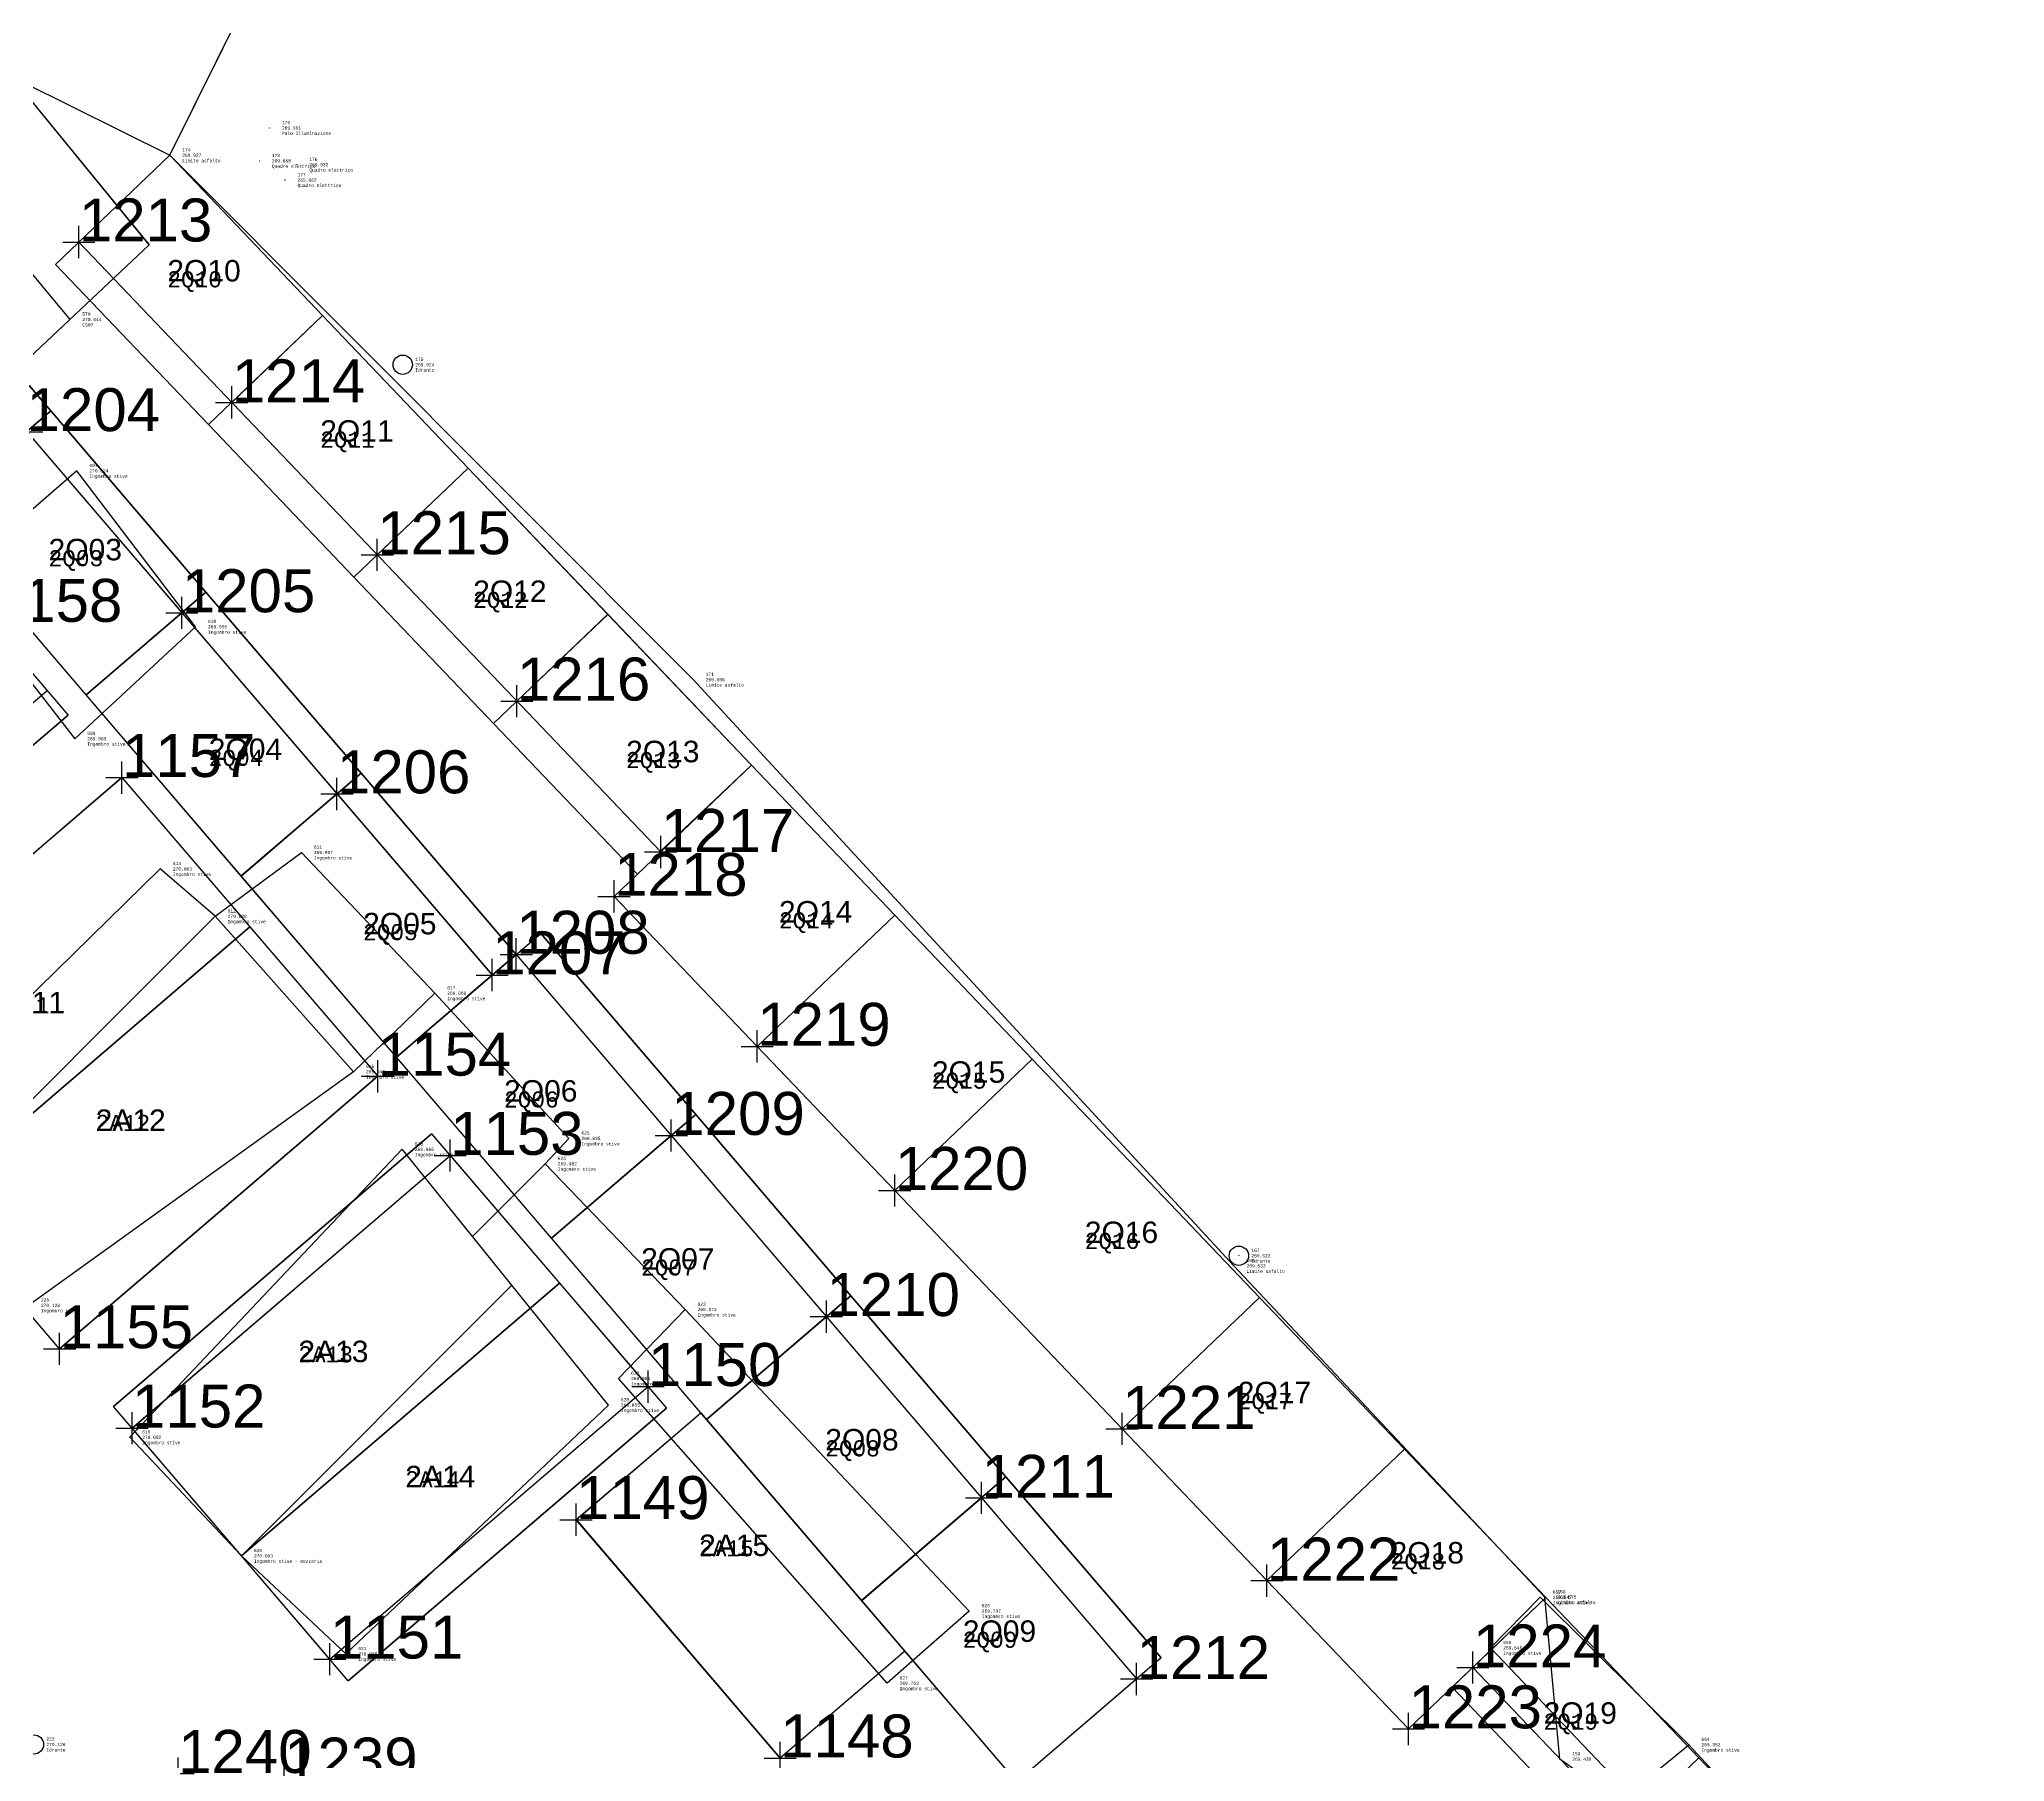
# Model space of a CAD drawing. Extents: x -1000 to 923337, y -63322 to 323191.
# Drawn here: x 327969 to 388970, y 30757 to 84191 of the extents above; entities that cross this region are included whole.
import ezdxf
from ezdxf.enums import TextEntityAlignment as Align

# ---------------------------------------------------------------- set-up
doc = ezdxf.new("R2010")
doc.units = 0
doc.header["$PDMODE"] = 35
doc.header["$PDSIZE"] = 1
for name, color, linetype in [('punti tracciati', 7, 'Continuous'), ('WF nome aree GPS', 7, 'Continuous'), ('WF nuovi punti', 6, 'Continuous'), ('WF_ingombro_stive_2', 1, 'Continuous'), ('WF_lato_di_accesso', 40, 'Continuous'), ('WF_nome_aree_GPS', 7, 'Continuous'), ('WF_tracciatura', 30, 'Continuous')]:
    doc.layers.add(name, color=color, linetype=linetype)
for name, color, linetype, lineweight in [('WF ingombro stive 2', 1, 'Continuous', 30), ('WF lato di accesso', 40, 'Continuous', 30), ('WF piazzole', 6, 'Continuous', 30), ('WF tracciatura', 30, 'Continuous', 30)]:
    doc.layers.add(name, color=color, linetype=linetype, lineweight=lineweight)
doc.styles.add('FONTSTYLE_1', font='arial.ttf', dxfattribs={"height": 0.2})
doc.styles.add('FONTSTYLE_2', font='arial.ttf', dxfattribs={"height": 0.2})
doc.styles.get("Standard").update_dxf_attribs({"font": 'consola.ttf', "height": 500})

# ---------------------------------------------------------------- blocks, each defined once
blk = doc.blocks.new('rilievo 2')
at = {"color": 8}
for p, q in [((419536, -512303, -1951), (401659, -490472, -1933)), ((415097, -516482, -1944), (419536, -512303, -1951))]:
    blk.add_line(p, q, dxfattribs=at)
for points in [[(408367, -589089, -2210), (438006, -587763, -2348), (450817, -582890, -2520), (462675, -576278, -2454), (477131, -569186, -2633), (463320, -559281, -2554), (462858, -554252, -2417), (453210, -543978, -2458), (436425, -525791, -2385), (420179, -509524, -2064), (431791, -486142, -2181), (437562, -474517, -1956), (432131, -471235, -1903), (421510, -463664, -1858), (415096, -459635, -1816)], [(421587, -533133, -1983), (424264, -531154, -2085), (428403, -535519, -2122), (425881, -537955, -2046)], [(421587, -533133, -1983), (425881, -537955, -2046), (415793, -545205, -1872), (412792, -541920, -1829)], [(428403, -535519, -2122), (432567, -540025, -2096), (431834, -540810, -2010), (429576, -543068, -2063)], [(418937, -549298, -1909), (422403, -552975, -1899), (425641, -556017, -1906), (433792, -548296, -2137), (427396, -540363, -2025), (418937, -549298, -1909)], [(434108, -547473, -2086), (436173, -545333, -2119), (431834, -540810, -2010)], [(422403, -552975, -1899), (430797, -544581, -2085)], [(436173, -545333, -2119), (444994, -554686, -2254), (442445, -556926, -2228), (434108, -547473, -2086)], [(465473, -560350, -2460), (467330, -558833, -2639), (471465, -563309, -2444), (469510, -564992, -2454), (465473, -560350, -2460)]]:
    blk.add_polyline3d(points, dxfattribs=at)
at = {"color": 1}
blk.add_polyline3d([(403726, -502818, -1908), (405753, -500982, -1940), (417077, -514618, -1947), (415097, -516482, -1944)], close=True, dxfattribs=at)
at = {"color": 8}
for points in [[(417296, -519313, -1967), (413393, -522691, -1941), (417231, -527624, -1998), (420978, -524152, -2036)], [(411241, -540125, -1890), (412792, -541920, -1829), (421587, -533133, -1983), (419887, -531663, -1989)], [(461177, -555831, -2445), (465473, -560350, -2460), (467330, -558833, -2639), (462716, -554261, -2444)]]:
    blk.add_polyline3d(points, close=True, dxfattribs=at)
at = {"color": 1}
for centre in [(427411, -516021, -2067), (453362, -543663, -2469), (415962, -558827, -1865)]:
    blk.add_circle(centre, 300, dxfattribs=at)
at = {"color": 8}
for p in [(423273, -508677, -2031), (420179, -509524, -2064), (422959, -509696, -2133), (424122, -509815, -2060), (423756, -510291, -2029), (417077, -514618, -1947), (427411, -516021, -2067), (417296, -519313, -1967), (420978, -524152, -2036), (436425, -525791, -2385), (417231, -527624, -1998), (424264, -531154, -2085), (419887, -531663, -1989), (421587, -533133, -1983), (428403, -535519, -2122), (425881, -537955, -2046), (427396, -540363, -2025), (432567, -540025, -2096), (431834, -540810, -2010), (453210, -543978, -2458), (453362, -543663, -2469), (436173, -545333, -2119), (434108, -547473, -2086), (433792, -548296, -2137), (418937, -549298, -1909), (422403, -552975, -1899), (462716, -554261, -2444), (462858, -554252, -2417), (444994, -554686, -2254), (425641, -556017, -1906), (461177, -555831, -2445), (442445, -556926, -2228), (463320, -559281, -2554), (467330, -558833, -2639)]:
    blk.add_point(p, dxfattribs=at)
for s, p in [('179', (423662, -508510, -2031)), ('269.961', (423662, -508677, -2031)), ('174', (420568, -509358, -2064)), ('Palo illuminazione', (423662, -508844, -2031)), ('269.927', (420568, -509524, -2064)), ('Limite asfalto', (420568, -509691, -2064)), ('Quadro elettrico', (423348, -509862, -2133)), ('269.858', (423348, -509696, -2133)), ('178', (423348, -509529, -2133)), ('Quadro elettrico', (424511, -509982, -2060)), ('176', (424511, -509648, -2060)), ('269.932', (424511, -509815, -2060)), ('Quadro elettrico', (424145, -510458, -2029)), ('177', (424145, -510124, -2029)), ('269.962', (424145, -510291, -2029)), ('CS07', (417466, -514785, -1947)), ('570', (417466, -514451, -1947)), ('270.044', (417466, -514618, -1947)), ('175', (427800, -515854, -2067)), ('269.924', (427800, -516021, -2067)), ('Idrante', (427800, -516188, -2067)), ('607', (417685, -519146, -1967)), ('270.024', (417685, -519313, -1967)), ('Ingombro stive', (417685, -519480, -1967)), ('610', (421367, -523985, -2036)), ('269.955', (421367, -524152, -2036)), ('Ingombro stive', (421367, -524318, -2036)), ('171', (436814, -525624, -2385)), ('269.606', (436814, -525791, -2385)), ('Limite asfalto', (436814, -525958, -2385)), ('609', (417620, -527457, -1998)), ('269.993', (417620, -527624, -1998)), ('Ingombro stive', (417620, -527791, -1998)), ('269.907', (424653, -531154, -2085)), ('611', (424653, -530987, -2085)), ('Ingombro stive', (424653, -531321, -2085)), ('613', (420276, -531496, -1989)), ('270.003', (420276, -531663, -1989)), ('Ingombro stive', (420276, -531830, -1989)), ('270.008', (421976, -533133, -1983)), ('612', (421976, -532966, -1983)), ('Ingombro stive', (421976, -533299, -1983)), ('617', (428792, -535352, -2122)), ('269.869', (428792, -535519, -2122)), ('Ingombro stive', (428792, -535686, -2122)), ('269.946', (426270, -537955, -2046)), ('616', (426270, -537788, -2046)), ('Ingombro stive', (426270, -538121, -2046)), ('625', (432956, -539858, -2096)), ('269.966', (427785, -540363, -2025)), ('618', (427785, -540197, -2025)), ('269.895', (432956, -540025, -2096)), ('Ingombro stive', (432956, -540192, -2096)), ('Ingombro stive', (427785, -540530, -2025)), ('269.982', (432223, -540810, -2010)), ('624', (432223, -540643, -2010)), ('Ingombro stive', (432223, -540977, -2010)), ('167', (453751, -543496, -2469)), ('269.533', (453599, -543978, -2458)), ('166', (453599, -543811, -2458)), ('Limite asfalto', (453599, -544145, -2458)), ('269.522', (453751, -543663, -2469)), ('Idrante', (453751, -543829, -2469)), ('225', (416182, -545039, -1872)), ('270.120', (416182, -545205, -1872)), ('Ingombro stive', (416182, -545372, -1872)), ('269.872', (436562, -545333, -2119)), ('623', (436562, -545166, -2119)), ('Ingombro stive', (436562, -545500, -2119)), ('269.906', (434497, -547473, -2086)), ('622', (434497, -547306, -2086)), ('Ingombro stive', (434497, -547640, -2086)), ('628', (434181, -548130, -2137)), ('269.855', (434181, -548296, -2137)), ('Ingombro stive', (434181, -548463, -2137)), ('619', (419326, -549131, -1909)), ('270.082', (419326, -549298, -1909)), ('Ingombro stive', (419326, -549464, -1909)), ('620', (422792, -552809, -1899)), ('270.093', (422792, -552975, -1899)), ('Ingombro stive - mezzeria', (422792, -553142, -1899)), ('626', (445383, -554519, -2254)), ('269.547', (463105, -554261, -2444)), ('657', (463105, -554095, -2444)), ('Ingombro stive', (463105, -554428, -2444)), ('269.575', (463247, -554252, -2417)), ('158', (463247, -554085, -2417)), ('Limite asfalto', (463247, -554419, -2417)), ('269.737', (445383, -554686, -2254)), ('Ingombro stive', (445383, -554852, -2254)), ('658', (461566, -555664, -2445)), ('621', (426030, -555850, -1906)), ('270.086', (426030, -556017, -1906)), ('Ingombro stive', (426030, -556183, -1906)), ('269.546', (461566, -555831, -2445)), ('Ingombro stive', (461566, -555998, -2445)), ('627', (442834, -556760, -2228)), ('269.763', (442834, -556926, -2228)), ('Ingombro stive', (442834, -557093, -2228)), ('222', (416351, -558660, -1865)), ('664', (467719, -558666, -2639)), ('270.126', (416351, -558827, -1865)), ('Idrante', (416351, -558994, -1865)), ('159', (463709, -559115, -2554)), ('269.438', (463709, -559281, -2554)), ('269.352', (467719, -558833, -2639)), ('Ingombro stive', (467719, -558999, -2639))]:
    blk.add_text(s, height=100, dxfattribs=at).set_placement(p, align=Align.MIDDLE_LEFT)
blk = doc.blocks.new('Croce___ATS')
at = {"color": 0}
for p, q in [((-0.5, 0), (0.5, 0)), ((0, -0.5), (0, 0.5))]:
    blk.add_line(p, q, dxfattribs=at)
blk = doc.blocks.new('T_P_154')
at = {"color": 7}
blk.add_point((0, 0), dxfattribs=at)
blk.add_blockref('Croce___ATS', (0, 0), dxfattribs=at)
at = {"color": 7, "insert": (0, 0), "char_height": 1.3333, "attachment_point": 7, "style": 'FONTSTYLE_1'}
blk.add_mtext('1148', dxfattribs=at)
blk = doc.blocks.new('T_P_155')
at = {"color": 7}
blk.add_point((0, 0), dxfattribs=at)
blk.add_blockref('Croce___ATS', (0, 0), dxfattribs=at)
at = {"color": 7, "insert": (0, 0), "char_height": 1.3333, "attachment_point": 7, "style": 'FONTSTYLE_1'}
blk.add_mtext('1149', dxfattribs=at)
blk = doc.blocks.new('T_P_156')
at = {"color": 7}
blk.add_point((0, 0), dxfattribs=at)
blk.add_blockref('Croce___ATS', (0, 0), dxfattribs=at)
at = {"color": 7, "insert": (0, 0), "char_height": 1.3333, "attachment_point": 7, "style": 'FONTSTYLE_1'}
blk.add_mtext('1150', dxfattribs=at)
blk = doc.blocks.new('T_P_157')
at = {"color": 7}
blk.add_point((0, 0), dxfattribs=at)
blk.add_blockref('Croce___ATS', (0, 0), dxfattribs=at)
at = {"color": 7, "insert": (0, 0), "char_height": 1.3333, "attachment_point": 7, "style": 'FONTSTYLE_1'}
blk.add_mtext('1151', dxfattribs=at)
blk = doc.blocks.new('T_P_158')
at = {"color": 7}
blk.add_point((0, 0), dxfattribs=at)
blk.add_blockref('Croce___ATS', (0, 0), dxfattribs=at)
at = {"color": 7, "insert": (0, 0), "char_height": 1.3333, "attachment_point": 7, "style": 'FONTSTYLE_1'}
blk.add_mtext('1152', dxfattribs=at)
blk = doc.blocks.new('T_P_159')
at = {"color": 7}
blk.add_point((0, 0), dxfattribs=at)
blk.add_blockref('Croce___ATS', (0, 0), dxfattribs=at)
at = {"color": 7, "insert": (0, 0), "char_height": 1.3333, "attachment_point": 7, "style": 'FONTSTYLE_1'}
blk.add_mtext('1153', dxfattribs=at)
blk = doc.blocks.new('T_P_160')
at = {"color": 7}
blk.add_point((0, 0), dxfattribs=at)
blk.add_blockref('Croce___ATS', (0, 0), dxfattribs=at)
at = {"color": 7, "insert": (0, 0), "char_height": 1.3333, "attachment_point": 7, "style": 'FONTSTYLE_1'}
blk.add_mtext('1154', dxfattribs=at)
blk = doc.blocks.new('T_P_161')
at = {"color": 7}
blk.add_point((0, 0), dxfattribs=at)
blk.add_blockref('Croce___ATS', (0, 0), dxfattribs=at)
at = {"color": 7, "insert": (0, 0), "char_height": 1.3333, "attachment_point": 7, "style": 'FONTSTYLE_1'}
blk.add_mtext('1155', dxfattribs=at)
blk = doc.blocks.new('T_P_163')
at = {"color": 7}
blk.add_point((0, 0), dxfattribs=at)
blk.add_blockref('Croce___ATS', (0, 0), dxfattribs=at)
at = {"color": 7, "insert": (0, 0), "char_height": 1.3333, "attachment_point": 7, "style": 'FONTSTYLE_1'}
blk.add_mtext('1157', dxfattribs=at)
blk = doc.blocks.new('T_P_164')
at = {"color": 7}
blk.add_point((0, 0), dxfattribs=at)
blk.add_blockref('Croce___ATS', (0, 0), dxfattribs=at)
at = {"color": 7, "insert": (0, 0), "char_height": 1.3333, "attachment_point": 7, "style": 'FONTSTYLE_1'}
blk.add_mtext('1158', dxfattribs=at)
blk = doc.blocks.new('T_P_209')
at = {"color": 7}
blk.add_point((0, 0), dxfattribs=at)
blk.add_blockref('Croce___ATS', (0, 0), dxfattribs=at)
at = {"color": 7, "insert": (0, 0), "char_height": 1.3333, "attachment_point": 7, "style": 'FONTSTYLE_1'}
blk.add_mtext('1204', dxfattribs=at)
blk = doc.blocks.new('T_P_210')
at = {"color": 7}
blk.add_point((0, 0), dxfattribs=at)
blk.add_blockref('Croce___ATS', (0, 0), dxfattribs=at)
at = {"color": 7, "insert": (0, 0), "char_height": 1.3333, "attachment_point": 7, "style": 'FONTSTYLE_1'}
blk.add_mtext('1205', dxfattribs=at)
blk = doc.blocks.new('T_P_211')
at = {"color": 7}
blk.add_point((0, 0), dxfattribs=at)
blk.add_blockref('Croce___ATS', (0, 0), dxfattribs=at)
at = {"color": 7, "insert": (0, 0), "char_height": 1.3333, "attachment_point": 7, "style": 'FONTSTYLE_1'}
blk.add_mtext('1206', dxfattribs=at)
blk = doc.blocks.new('T_P_212')
at = {"color": 7}
blk.add_point((0, 0), dxfattribs=at)
blk.add_blockref('Croce___ATS', (0, 0), dxfattribs=at)
at = {"color": 7, "insert": (0, 0), "char_height": 1.3333, "attachment_point": 7, "style": 'FONTSTYLE_1'}
blk.add_mtext('1207', dxfattribs=at)
blk = doc.blocks.new('T_P_213')
at = {"color": 7}
blk.add_point((0, 0), dxfattribs=at)
blk.add_blockref('Croce___ATS', (0, 0), dxfattribs=at)
at = {"color": 7, "insert": (0, 0), "char_height": 1.3333, "attachment_point": 7, "style": 'FONTSTYLE_1'}
blk.add_mtext('1208', dxfattribs=at)
blk = doc.blocks.new('T_P_214')
at = {"color": 7}
blk.add_point((0, 0), dxfattribs=at)
blk.add_blockref('Croce___ATS', (0, 0), dxfattribs=at)
at = {"color": 7, "insert": (0, 0), "char_height": 1.3333, "attachment_point": 7, "style": 'FONTSTYLE_1'}
blk.add_mtext('1209', dxfattribs=at)
blk = doc.blocks.new('T_P_215')
at = {"color": 7}
blk.add_point((0, 0), dxfattribs=at)
blk.add_blockref('Croce___ATS', (0, 0), dxfattribs=at)
at = {"color": 7, "insert": (0, 0), "char_height": 1.3333, "attachment_point": 7, "style": 'FONTSTYLE_1'}
blk.add_mtext('1210', dxfattribs=at)
blk = doc.blocks.new('T_P_216')
at = {"color": 7}
blk.add_point((0, 0), dxfattribs=at)
blk.add_blockref('Croce___ATS', (0, 0), dxfattribs=at)
at = {"color": 7, "insert": (0, 0), "char_height": 1.3333, "attachment_point": 7, "style": 'FONTSTYLE_1'}
blk.add_mtext('1211', dxfattribs=at)
blk = doc.blocks.new('T_P_217')
at = {"color": 7}
blk.add_point((0, 0), dxfattribs=at)
blk.add_blockref('Croce___ATS', (0, 0), dxfattribs=at)
at = {"color": 7, "insert": (0, 0), "char_height": 1.3333, "attachment_point": 7, "style": 'FONTSTYLE_1'}
blk.add_mtext('1212', dxfattribs=at)
blk = doc.blocks.new('T_P_218')
at = {"color": 7}
blk.add_point((0, 0), dxfattribs=at)
blk.add_blockref('Croce___ATS', (0, 0), dxfattribs=at)
at = {"color": 7, "insert": (0, 0), "char_height": 1.3333, "attachment_point": 7, "style": 'FONTSTYLE_1'}
blk.add_mtext('1213', dxfattribs=at)
blk = doc.blocks.new('T_P_219')
at = {"color": 7}
blk.add_point((0, 0), dxfattribs=at)
blk.add_blockref('Croce___ATS', (0, 0), dxfattribs=at)
at = {"color": 7, "insert": (0, 0), "char_height": 1.3333, "attachment_point": 7, "style": 'FONTSTYLE_1'}
blk.add_mtext('1214', dxfattribs=at)
blk = doc.blocks.new('T_P_220')
at = {"color": 7}
blk.add_point((0, 0), dxfattribs=at)
blk.add_blockref('Croce___ATS', (0, 0), dxfattribs=at)
at = {"color": 7, "insert": (0, 0), "char_height": 1.3333, "attachment_point": 7, "style": 'FONTSTYLE_1'}
blk.add_mtext('1215', dxfattribs=at)
blk = doc.blocks.new('T_P_221')
at = {"color": 7}
blk.add_point((0, 0), dxfattribs=at)
blk.add_blockref('Croce___ATS', (0, 0), dxfattribs=at)
at = {"color": 7, "insert": (0, 0), "char_height": 1.3333, "attachment_point": 7, "style": 'FONTSTYLE_1'}
blk.add_mtext('1216', dxfattribs=at)
blk = doc.blocks.new('T_P_222')
at = {"color": 7}
blk.add_point((0, 0), dxfattribs=at)
blk.add_blockref('Croce___ATS', (0, 0), dxfattribs=at)
at = {"color": 7, "insert": (0, 0), "char_height": 1.3333, "attachment_point": 7, "style": 'FONTSTYLE_1'}
blk.add_mtext('1217', dxfattribs=at)
blk = doc.blocks.new('T_P_223')
at = {"color": 7}
blk.add_point((0, 0), dxfattribs=at)
blk.add_blockref('Croce___ATS', (0, 0), dxfattribs=at)
at = {"color": 7, "insert": (0, 0), "char_height": 1.3333, "attachment_point": 7, "style": 'FONTSTYLE_1'}
blk.add_mtext('1218', dxfattribs=at)
blk = doc.blocks.new('T_P_224')
at = {"color": 7}
blk.add_point((0, 0), dxfattribs=at)
blk.add_blockref('Croce___ATS', (0, 0), dxfattribs=at)
at = {"color": 7, "insert": (0, 0), "char_height": 1.3333, "attachment_point": 7, "style": 'FONTSTYLE_1'}
blk.add_mtext('1219', dxfattribs=at)
blk = doc.blocks.new('T_P_225')
at = {"color": 7}
blk.add_point((0, 0), dxfattribs=at)
blk.add_blockref('Croce___ATS', (0, 0), dxfattribs=at)
at = {"color": 7, "insert": (0, 0), "char_height": 1.3333, "attachment_point": 7, "style": 'FONTSTYLE_1'}
blk.add_mtext('1220', dxfattribs=at)
blk = doc.blocks.new('T_P_226')
at = {"color": 7}
blk.add_point((0, 0), dxfattribs=at)
blk.add_blockref('Croce___ATS', (0, 0), dxfattribs=at)
at = {"color": 7, "insert": (0, 0), "char_height": 1.3333, "attachment_point": 7, "style": 'FONTSTYLE_1'}
blk.add_mtext('1221', dxfattribs=at)
blk = doc.blocks.new('T_P_227')
at = {"color": 7}
blk.add_point((0, 0), dxfattribs=at)
blk.add_blockref('Croce___ATS', (0, 0), dxfattribs=at)
at = {"color": 7, "insert": (0, 0), "char_height": 1.3333, "attachment_point": 7, "style": 'FONTSTYLE_1'}
blk.add_mtext('1222', dxfattribs=at)
blk = doc.blocks.new('T_P_228')
at = {"color": 7}
blk.add_point((0, 0), dxfattribs=at)
blk.add_blockref('Croce___ATS', (0, 0), dxfattribs=at)
at = {"color": 7, "insert": (0, 0), "char_height": 1.3333, "attachment_point": 7, "style": 'FONTSTYLE_1'}
blk.add_mtext('1223', dxfattribs=at)
blk = doc.blocks.new('T_P_229')
at = {"color": 7}
blk.add_point((0, 0), dxfattribs=at)
blk.add_blockref('Croce___ATS', (0, 0), dxfattribs=at)
at = {"color": 7, "insert": (0, 0), "char_height": 1.3333, "attachment_point": 7, "style": 'FONTSTYLE_1'}
blk.add_mtext('1224', dxfattribs=at)
blk = doc.blocks.new('T_P_244')
at = {"color": 7}
blk.add_point((0, 0), dxfattribs=at)
blk.add_blockref('Croce___ATS', (0, 0), dxfattribs=at)
at = {"color": 7, "insert": (0, 0), "char_height": 1.3333, "attachment_point": 7, "style": 'FONTSTYLE_1'}
blk.add_mtext('1239', dxfattribs=at)
blk = doc.blocks.new('T_P_245')
at = {"color": 7}
blk.add_point((0, 0), dxfattribs=at)
blk.add_blockref('Croce___ATS', (0, 0), dxfattribs=at)
at = {"color": 7, "insert": (0, 0), "char_height": 1.3333, "attachment_point": 7, "style": 'FONTSTYLE_1'}
blk.add_mtext('1240', dxfattribs=at)
blk = doc.blocks.new('punti tracciatura 2')
at = {"layer": 'WF_ingombro_stive_2', "ltscale": 0.5, "flags": 128}
for points, elevation in [([(1346676.18, -3445.994), (1346667.044, -3441.458), (1346661.249, -3453.127), (1346670.385, -3457.663)], 269.927), ([(1346668.903, -3476.969), (1346672.871, -3481.602), (1346662.998, -3490.059), (1346659.03, -3485.426)], 270.163), ([(1346692.885, -3481.234), (1346697.155, -3485.706), (1346692.887, -3489.78), (1346688.618, -3485.308)], 269.927), ([(1346672.871, -3481.602), (1346676.84, -3486.234), (1346666.967, -3494.692), (1346662.998, -3490.059)], 270.163), ([(1346697.155, -3485.706), (1346704.212, -3493.099), (1346699.944, -3497.173), (1346692.887, -3489.78)], 269.927), ([(1346704.212, -3493.099), (1346708.706, -3497.807), (1346704.438, -3501.881), (1346699.944, -3497.173)], 269.927), ([(1346682.995, -3499.991), (1346686.868, -3496.673), (1346693.204, -3504.07), (1346689.331, -3507.387)], 270.364), ([(1346708.706, -3497.807), (1346713.1, -3502.41), (1346708.832, -3506.484), (1346704.438, -3501.881)], 269.927)]:
    blk.add_lwpolyline(points, close=True, dxfattribs=dict(at, elevation=elevation))
for points, elevation in [([(1346667.564, -3460.356), (1346670.385, -3457.663), (1346675.131, -3462.635), (1346672.31, -3465.328)], 269.927), ([(1346672.31, -3465.328), (1346675.131, -3462.635), (1346679.648, -3467.366), (1346676.827, -3470.059)], 269.927), ([(1346670.759, -3471.858), (1346667.791, -3474.402), (1346662.977, -3468.782), (1346665.942, -3466.24)], 270.364), ([(1346676.827, -3470.059), (1346679.648, -3467.366), (1346683.979, -3471.904), (1346681.158, -3474.597)], 269.927), ([(1346675.575, -3477.476), (1346672.605, -3480.022), (1346667.791, -3474.402), (1346670.759, -3471.858)], 270.364), ([(1346681.158, -3474.597), (1346683.979, -3471.904), (1346688.445, -3476.583), (1346685.608, -3479.259)], 269.927), ([(1346685.624, -3479.275), (1346688.445, -3476.583), (1346692.885, -3481.234), (1346688.618, -3485.308), (1346684.177, -3480.656), (1346684.901, -3479.966)], 269.927), ([(1346681.139, -3482.453), (1346677.419, -3485.642), (1346672.605, -3480.022), (1346675.575, -3477.476)], 270.364), ([(1346685.953, -3488.073), (1346682.233, -3491.262), (1346677.419, -3485.642), (1346680.392, -3483.094)], 270.364), ([(1346690.767, -3493.693), (1346687.047, -3496.882), (1346682.233, -3491.262), (1346685.953, -3488.073)], 270.364), ([(1346679.087, -3488.693), (1346682.482, -3492.657), (1346672.609, -3501.114), (1346669.214, -3497.151)], 270.093), ([(1346675.354, -3504.318), (1346672.609, -3501.114), (1346682.482, -3492.657), (1346685.229, -3495.864)], 270.093), ([(1346695.581, -3499.313), (1346691.861, -3502.502), (1346687.047, -3496.882), (1346690.767, -3493.693)], 270.364), ([(1346700.396, -3504.933), (1346696.675, -3508.122), (1346691.861, -3502.502), (1346695.581, -3499.313)], 270.364), ([(1346710.83, -3504.577), (1346713.1, -3502.41), (1346717.846, -3507.382), (1346715.576, -3509.549)], 269.927), ([(1346715.576, -3509.549), (1346717.846, -3507.382), (1346722.592, -3512.353), (1346720.322, -3514.52)], 269.927)]:
    blk.add_lwpolyline(points, dxfattribs=dict(at, elevation=elevation))
at = {"layer": 'WF_lato_di_accesso', "ltscale": 0.5}
for p, q in [((1346668.903, -3476.969, 270.163), (1346659.03, -3485.426, 270.163)), ((1346684.177, -3480.656, 269.927), (1346688.618, -3485.308, 269.927)), ((1346688.618, -3485.308, 269.927), (1346692.887, -3489.78, 269.927)), ((1346666.967, -3494.692, 270.163), (1346676.84, -3486.234, 270.163)), ((1346692.887, -3489.78, 269.927), (1346699.944, -3497.173, 269.927)), ((1346699.944, -3497.173, 269.927), (1346704.438, -3501.881, 269.927)), ((1346682.995, -3499.991, 270.364), (1346689.331, -3507.387, 270.364)), ((1346704.438, -3501.881, 269.927), (1346708.832, -3506.484, 269.927))]:
    blk.add_line(p, q, dxfattribs=at)
at = {"layer": 'WF_tracciatura', "ltscale": 0.5}
for p, q in [((1346656.309, -3455.004, 270.364), (1346680.391, -3483.094, 270.364)), ((1346667.564, -3460.356, 269.927), (1346685.624, -3479.275, 269.927)), ((1346681.139, -3482.453, 270.364), (1346700.395, -3504.933, 270.364)), ((1346669.214, -3497.151, 270.093), (1346679.087, -3488.693, 270.093)), ((1346675.354, -3504.318, 270.093), (1346685.23, -3495.864, 265.21)), ((1346725.068, -3519.492, 269.927), (1346710.83, -3504.577, 269.927))]:
    blk.add_line(p, q, dxfattribs=at)
at = {"color": 7}
for name, p in [('T_P_218', (1346667.564, -3460.356, 269.927)), ('T_P_219', (1346672.31, -3465.328, 269.927)), ('T_P_209', (1346665.942, -3466.24, 270.364)), ('T_P_220', (1346676.827, -3470.059, 269.927)), ('T_P_164', (1346664.771, -3472.156, 270.125)), ('T_P_210', (1346670.759, -3471.858, 270.364)), ('T_P_221', (1346681.158, -3474.597, 269.927)), ('T_P_163', (1346668.903, -3476.969, 270.163)), ('T_P_211', (1346675.575, -3477.476, 270.364)), ('T_P_222', (1346685.624, -3479.275, 269.927)), ('T_P_223', (1346684.177, -3480.656, 269.927)), ('T_P_213', (1346681.139, -3482.453, 270.364)), ('T_P_212', (1346680.392, -3483.094, 270.364)), ('T_P_224', (1346688.618, -3485.308, 269.927)), ('T_P_160', (1346676.84, -3486.234, 270.163)), ('T_P_214', (1346685.953, -3488.073, 270.364)), ('T_P_159', (1346679.087, -3488.693, 270.093)), ('T_P_225', (1346692.887, -3489.78, 269.927)), ('T_P_215', (1346690.767, -3493.693, 270.364)), ('T_P_161', (1346666.967, -3494.692, 270.163)), ('T_P_156', (1346685.229, -3495.864, 270.093)), ('T_P_158', (1346669.214, -3497.151, 270.093)), ('T_P_226', (1346699.944, -3497.173, 269.927)), ('T_P_216', (1346695.581, -3499.313, 270.364)), ('T_P_155', (1346682.995, -3499.991, 270.364)), ('T_P_227', (1346704.438, -3501.881, 269.927)), ('T_P_157', (1346675.354, -3504.318, 270.093)), ('T_P_229', (1346710.83, -3504.577, 269.927)), ('T_P_217', (1346700.395, -3504.933, 270.364)), ('T_P_228', (1346708.832, -3506.484, 269.927)), ('T_P_154', (1346689.331, -3507.387, 270.364)), ('T_P_245', (1346670.644, -3507.867, 270.018)), ('T_P_244', (1346673.935, -3508.105, 270.018))]:
    blk.add_blockref(name, p, dxfattribs=at)
at = {"layer": 'WF_nome_aree_GPS', "char_height": 0.6667, "attachment_point": 7, "style": 'FONTSTYLE_2'}
for s, insert in [('2Q10', (1346670.31, -3461.761, 270.315)), ('2Q11', (1346675.056, -3466.732, 270.315)), ('2Q03', (1346666.624, -3470.412, 270.315)), ('2Q12', (1346679.802, -3471.704, 270.315)), ('2Q04', (1346671.596, -3476.607, 270.315)), ('2Q13', (1346684.548, -3476.676, 270.315)), ('2Q05', (1346676.386, -3482.015, 270.315)), ('2Q14', (1346689.294, -3481.648, 270.315)), ('2A11', (1346664.96, -3484.284, 268.486)), ('2Q15', (1346694.04, -3486.62, 270.315)), ('2Q06', (1346680.762, -3487.205, 270.315)), ('2A12', (1346668.085, -3487.932, 270.114)), ('2Q16', (1346698.786, -3491.592, 270.315)), ('2Q07', (1346685.015, -3492.418, 270.315)), ('2A13', (1346674.378, -3495.114, 270.044)), ('2Q17', (1346703.532, -3496.563, 270.315)), ('2Q08', (1346690.73, -3498.028, 270.315)), ('2A14', (1346677.696, -3498.987, 270.044)), ('2A15', (1346686.816, -3501.128, 271.943)), ('2Q18', (1346708.278, -3501.535, 270.315)), ('2Q09', (1346694.999, -3503.966, 270.234)), ('2Q19', (1346713.024, -3506.507, 270.315))]:
    blk.add_mtext(s, dxfattribs=dict(at, insert=insert))

msp = doc.modelspace()

# ---------------------------------------------------------------- linework, layer by layer
at = {"layer": 'WF ingombro stive 2'}
for points, elevation in [([(337811.8, 92262.3), (328676.1, 96798.7), (322881.6, 85129.4), (332017.3, 80593)], -2064.3), ([(332017.3, 80593), (336763.4, 75621.2), (333219, 72237.7), (328473, 77209.6)], -2064.3), ([(323514.6, 78283.5), (328328.7, 72663.5), (324608.7, 69474.2), (319794.5, 75094.2)], -1627.5), ([(336763.4, 75621.2), (341279.7, 70890), (337735.3, 67506.6), (333219, 72237.7)], -2064.3), ([(328328.7, 72663.5), (333142.8, 67043.5), (329422.8, 63854.3), (324608.7, 69474.2)], -1627.5), ([(341279.7, 70890), (345611.5, 66352.1), (342067.2, 62968.7), (337735.3, 67506.6)], -2064.3), ([(323007.6, 70063.9), (328862.6, 63228.8), (318989.7, 54771.5), (313134.7, 61606.7)], -1866.7), ([(333142.8, 67043.5), (337956.9, 61423.5), (334236.9, 58234.3), (329422.8, 63854.3)], -1627.5), ([(345611.5, 66352.1), (350077.3, 61673.8), (346533, 58290.4), (342067.2, 62968.7)], -2064.3), ([(350077.3, 61673.8), (354517.6, 57022.3), (350249.9, 52948.4), (345809.6, 57599.9)], -2064.3), ([(330535.2, 61287.3), (334503.6, 56654.6), (324630.7, 48197.3), (320662.3, 52830)], -1828.7), ([(337956.9, 61423.5), (342771, 55803.6), (339051, 52614.3), (334236.9, 58234.3)], -1627.5), ([(354517.6, 57022.3), (358787, 52549.8), (354519.3, 48475.9), (350249.9, 52948.4)], -2064.3), ([(334503.6, 56654.6), (338472, 52021.9), (328599, 43564.7), (324630.7, 48197.3)], -1828.7), ([(343530.5, 56454.1), (348344.6, 50834.1), (343865.1, 46994.3), (339051, 52614.3)], -1627.5), ([(358787, 52549.8), (365843.7, 45157.4), (361576, 41083.5), (354519.3, 48475.9)], -2064.3), ([(348344.6, 50834.1), (353158.7, 45214.1), (348679.2, 41374.3), (343865.1, 46994.3)], -1627.5), ([(340146, 50232.1), (344114.3, 45599.4), (334241.4, 37142.1), (330273, 41774.8)], -1898.7), ([(344114.3, 45599.4), (347432.2, 41726.1), (337559.2, 33268.9), (334241.4, 37142.1)], -1898.7), ([(353158.7, 45214.1), (357972.8, 39594.1), (353493.3, 35754.3), (348679.2, 41374.3)], -1627.5), ([(365843.7, 45157.4), (370338.3, 40449), (366070.6, 36375.1), (361576, 41083.5)], -2064.3), ([(344627.1, 38265.2), (348500.4, 41583.1), (354836, 34186.8), (350962.8, 30869)], -1627.5), ([(370338.3, 40449), (374731.8, 35846.5), (370464.1, 31772.6), (366070.6, 36375.1)], -2064.3), ([(357972.8, 39594.1), (362786.9, 33974.1), (358307.4, 30134.3), (353493.3, 35754.3)], -1627.5), ([(374731.8, 35846.5), (379477.8, 30874.7), (376570.7, 28099.5), (371824.6, 33071.3)], -2064.3), ([(379477.8, 30874.7), (384223.9, 25902.8), (381316.7, 23127.7), (376570.7, 28099.5)], -2064.3)]:
    msp.add_lwpolyline(points, close=True, dxfattribs=dict(at, elevation=elevation))
at = {"layer": 'WF lato di accesso'}
for p, q in [((328328.7, 72663.5, -1627.5), (323514.6, 78283.5, -1627.5)), ((328473, 77209.6, -2064.3), (333219, 72237.7, -2064.3)), ((333142.8, 67043.5, -1627.5), (328328.7, 72663.5, -1627.5)), ((333219, 72237.7, -2064.3), (337735.3, 67506.6, -2064.3)), ((337735.3, 67506.6, -2064.3), (342067.2, 62968.7, -2064.3)), ((337956.9, 61423.5, -1627.5), (333142.8, 67043.5, -1627.5)), ((318989.7, 54771.5, -1866.7), (328862.6, 63228.8, -1866.7)), ((342067.2, 62968.7, -2064.3), (346533, 58290.4, -2064.3)), ((330535.2, 61287.3, -1828.7), (320662.3, 52830, -1828.7)), ((342771, 55803.6, -1627.5), (337956.9, 61423.5, -1627.5)), ((345809.6, 57599.9, -2064.3), (350249.9, 52948.4, -2064.3)), ((348344.6, 50834.1, -1627.5), (343530.5, 56454.1, -1627.5)), ((350249.9, 52948.4, -2064.3), (354519.3, 48475.9, -2064.3)), ((328599, 43564.7, -1828.7), (338472, 52021.9, -1828.7)), ((353158.7, 45214.1, -1627.5), (348344.6, 50834.1, -1627.5)), ((340146, 50232.1, -1898.7), (330273, 41774.8, -1898.7)), ((354519.3, 48475.9, -2064.3), (361576, 41083.5, -2064.3)), ((357972.8, 39594.1, -1627.5), (353158.7, 45214.1, -1627.5)), ((337559.2, 33268.9, -1898.7), (347434.6, 41723.3, -6781.3)), ((361576, 41083.5, -2064.3), (366070.6, 36375.1, -2064.3)), ((362786.9, 33974.1, -1627.5), (357972.8, 39594.1, -1627.5)), ((344627.1, 38265.2, -1627.5), (350962.8, 30869, -1627.5)), ((366070.6, 36375.1, -2064.3), (370464.1, 31772.6, -2064.3)), ((371824.6, 33071.3, -2064.3), (376570.7, 28099.5, -2064.3))]:
    msp.add_line(p, q, dxfattribs=at)
at = {"layer": 'WF nuovi punti'}
msp.add_point((330245.1, 78901.3, -2064.3), dxfattribs=at)
at = {"layer": 'WF piazzole', "elevation": -1864.6}
msp.add_lwpolyline([(308766.3, 95459.9), (313497.4, 99645.8), (331374.4, 77814.4), (326935.7, 73635.1), (308766, 95459)], dxfattribs=at)
at = {"layer": 'WF tracciatura'}
for p, q in [((317941.3, 83252.6, -1627.5), (342023.6, 55162.8, -1627.5)), ((329196.3, 77900.1, -2064.3), (347256.3, 58980.9, -2064.3)), ((318339.1, 55531, -1866.7), (328212.1, 63988.2, -1866.7)), ((342771, 55803.6, -1627.5), (362027.5, 33323.6, -1627.5)), ((330846.1, 41105.8, -1898.7), (340719, 49563, -1898.7)), ((336986.3, 33938.1, -1898.7), (346861.7, 42392.5, -6781.3)), ((386700, 18764.1, -2064.3), (372461.8, 33679.6, -2064.3))]:
    msp.add_line(p, q, dxfattribs=at)

# ---------------------------------------------------------------- block references
at = {"color": 251}
msp.add_blockref('rilievo 2', (-88161.4, 590117.4), dxfattribs=at)
at = {"layer": 'punti tracciati', "xscale": 1000, "yscale": 1000, "zscale": 1000}
msp.add_blockref('punti tracciatura 2', (-1346338367.3, 3538255.9, -271991), dxfattribs=at)

# ---------------------------------------------------------------- texts
at = {"layer": 'WF nome aree GPS'}
for s, p in [('2Q10', (331942.1, 76495.7, -1676.3)), ('2Q11', (336688.1, 71523.8, -1676.3)), ('2Q03', (328256.6, 67843.9, -1676.3)), ('2Q12', (341434.2, 66552, -1676.3)), ('2Q04', (333228.4, 61649.6, -1676.3)), ('2Q13', (346180.2, 61580.2, -1676.3)), ('2Q05', (338018.3, 56240.9, -1676.3)), ('2Q14', (350926.3, 56608.3, -1676.3)), ('2A11', (326592.2, 53972.3, -3505)), ('2Q15', (355672.3, 51636.5, -1676.3)), ('2Q06', (342394.3, 51051.3, -1676.3)), ('2A12', (329717, 50324.4, -1877.5)), ('2Q16', (360418.4, 46664.7, -1676.3)), ('2Q07', (346647.6, 45838.4, -1676.3)), ('2A13', (336009.9, 43142.4, -1947.5)), ('2Q17', (365164.4, 41692.8, -1676.3)), ('2Q08', (352362.1, 40228.1, -1676.3)), ('2A14', (339327.7, 39269.1, -1947.5)), ('2A15', (348447.8, 37128.5, -48.8)), ('2Q18', (369910.5, 36721, -1676.3)), ('2Q09', (356630.8, 34290.5, -1757.6)), ('2Q19', (374656.5, 31749.2, -1676.3))]:
    msp.add_text(s, height=500, dxfattribs=at).set_placement(p)

doc.saveas('drawing.dxf')
